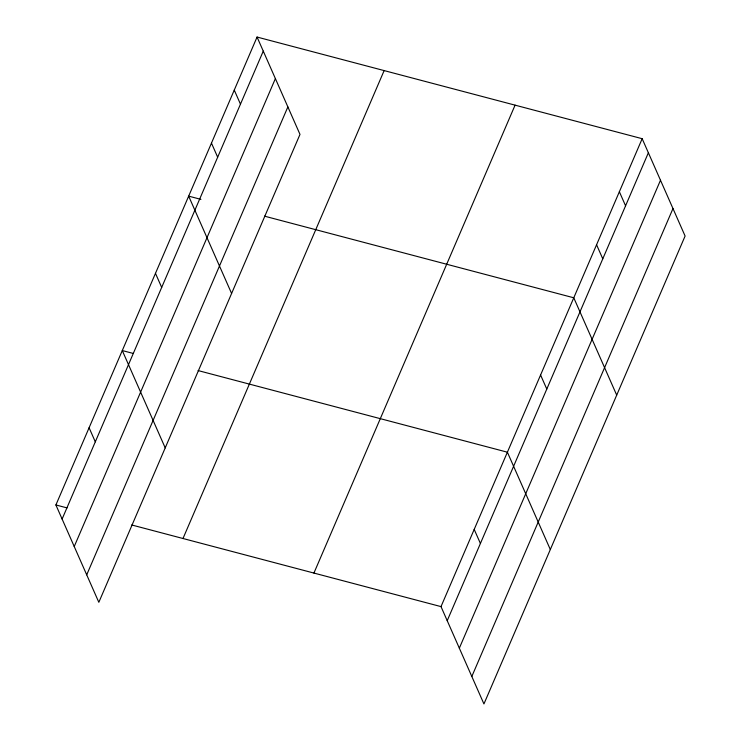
<?xml version="1.0" encoding="UTF-8"?>
<svg xmlns="http://www.w3.org/2000/svg" width="741" height="741" viewBox="0 0 741 741"><rect width="100%" height="100%" fill="white"/><g stroke="black" fill="none" stroke-linecap="round" stroke-linejoin="round"><path stroke-width="1.11" d="M257.062 37.05L299.994 134.39L98.831 602.303L55.899 504.964L257.062 37.05L642.169 138.697L685.101 236.036L483.938 703.95L441.006 606.61L642.169 138.697M62.114 519.043L263.268 51.12M74.23 546.515L275.383 78.602M86.716 574.831L287.869 106.908M182.99 538.512L384.144 70.59M313.925 573.071L515.078 105.157M447.221 620.689L648.375 152.766M459.337 648.162L660.49 180.248M471.822 676.477L672.976 208.554M200.931 199.375L188.668 196.143L231.6 293.482M264.472 216.15L573.775 297.789L616.707 395.129M133.436 353.494L122.284 350.558L165.215 447.888M198.088 370.565L507.39 452.195L550.322 549.535M55.899 504.964L67.051 507.909M131.713 524.971L441.006 606.61M619.365 191.724L625.571 205.803M596.57 244.752L602.776 258.831M540.578 374.992L546.793 389.071M474.203 529.407L480.409 543.477M234.258 90.078L240.464 104.157M211.463 143.115L217.669 157.185M155.471 273.346L161.686 287.425M89.096 427.761L95.302 441.831"/></g></svg>
